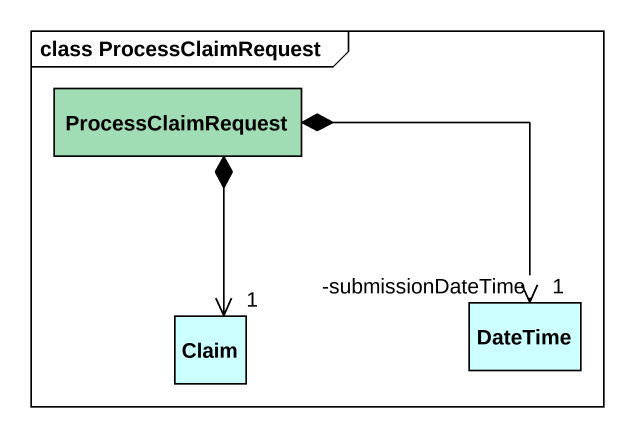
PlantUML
@startuml
mainframe class ProcessClaimRequest
hide circle
hide empty members
class ProcessClaimRequest #A0DCB4
class Claim #CCFFFF
class DateTime #CCFFFF
ProcessClaimRequest *--> "1" Claim
ProcessClaimRequest *--> "-submissionDateTime\n1" DateTime
@enduml
